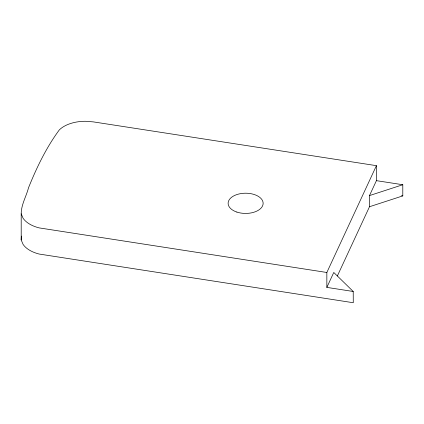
<?xml version="1.0" encoding="UTF-8"?>
<svg xmlns="http://www.w3.org/2000/svg" width="424" height="424" viewBox="0 0 424 424"><rect width="100%" height="100%" fill="white"/><g stroke="black" fill="none" stroke-linecap="round" stroke-linejoin="round"><path stroke-width="0.64" d="M326.846 287.387L326.846 272.484L376.417 165.662L93.285 121.879L85.319 121.275A30.078 17.363 0 0 0 59.27 129.956C46.29 147.584 36.692 167.48 28.535 187.726C26.293 196.423 21.2 204.654 21.2 213.807L21.2 239.958L23.092 244.399A30.252 17.469 0 0 0 39.125 254.04L353.266 302.725L353.219 291.479L333.768 272.468L326.846 287.387L353.219 291.479M337.371 275.955L369.49 206.737L369.49 195.591L376.417 180.656L376.417 165.662M369.49 206.737L402.795 195.888L402.8 184.737L376.417 180.656M21.2 239.958L21.338 236.089M369.49 195.591L402.8 184.737M401.486 195.687L402.795 195.888M326.846 272.484L39.125 227.889A30.252 17.469 0 0 1 23.092 218.249L21.2 213.807M236.868 212.079A17.511 10.112 0 0 0 263.14 203.324A17.511 10.112 0 0 0 236.868 194.568A17.511 10.112 0 0 0 236.868 212.079"/></g></svg>
